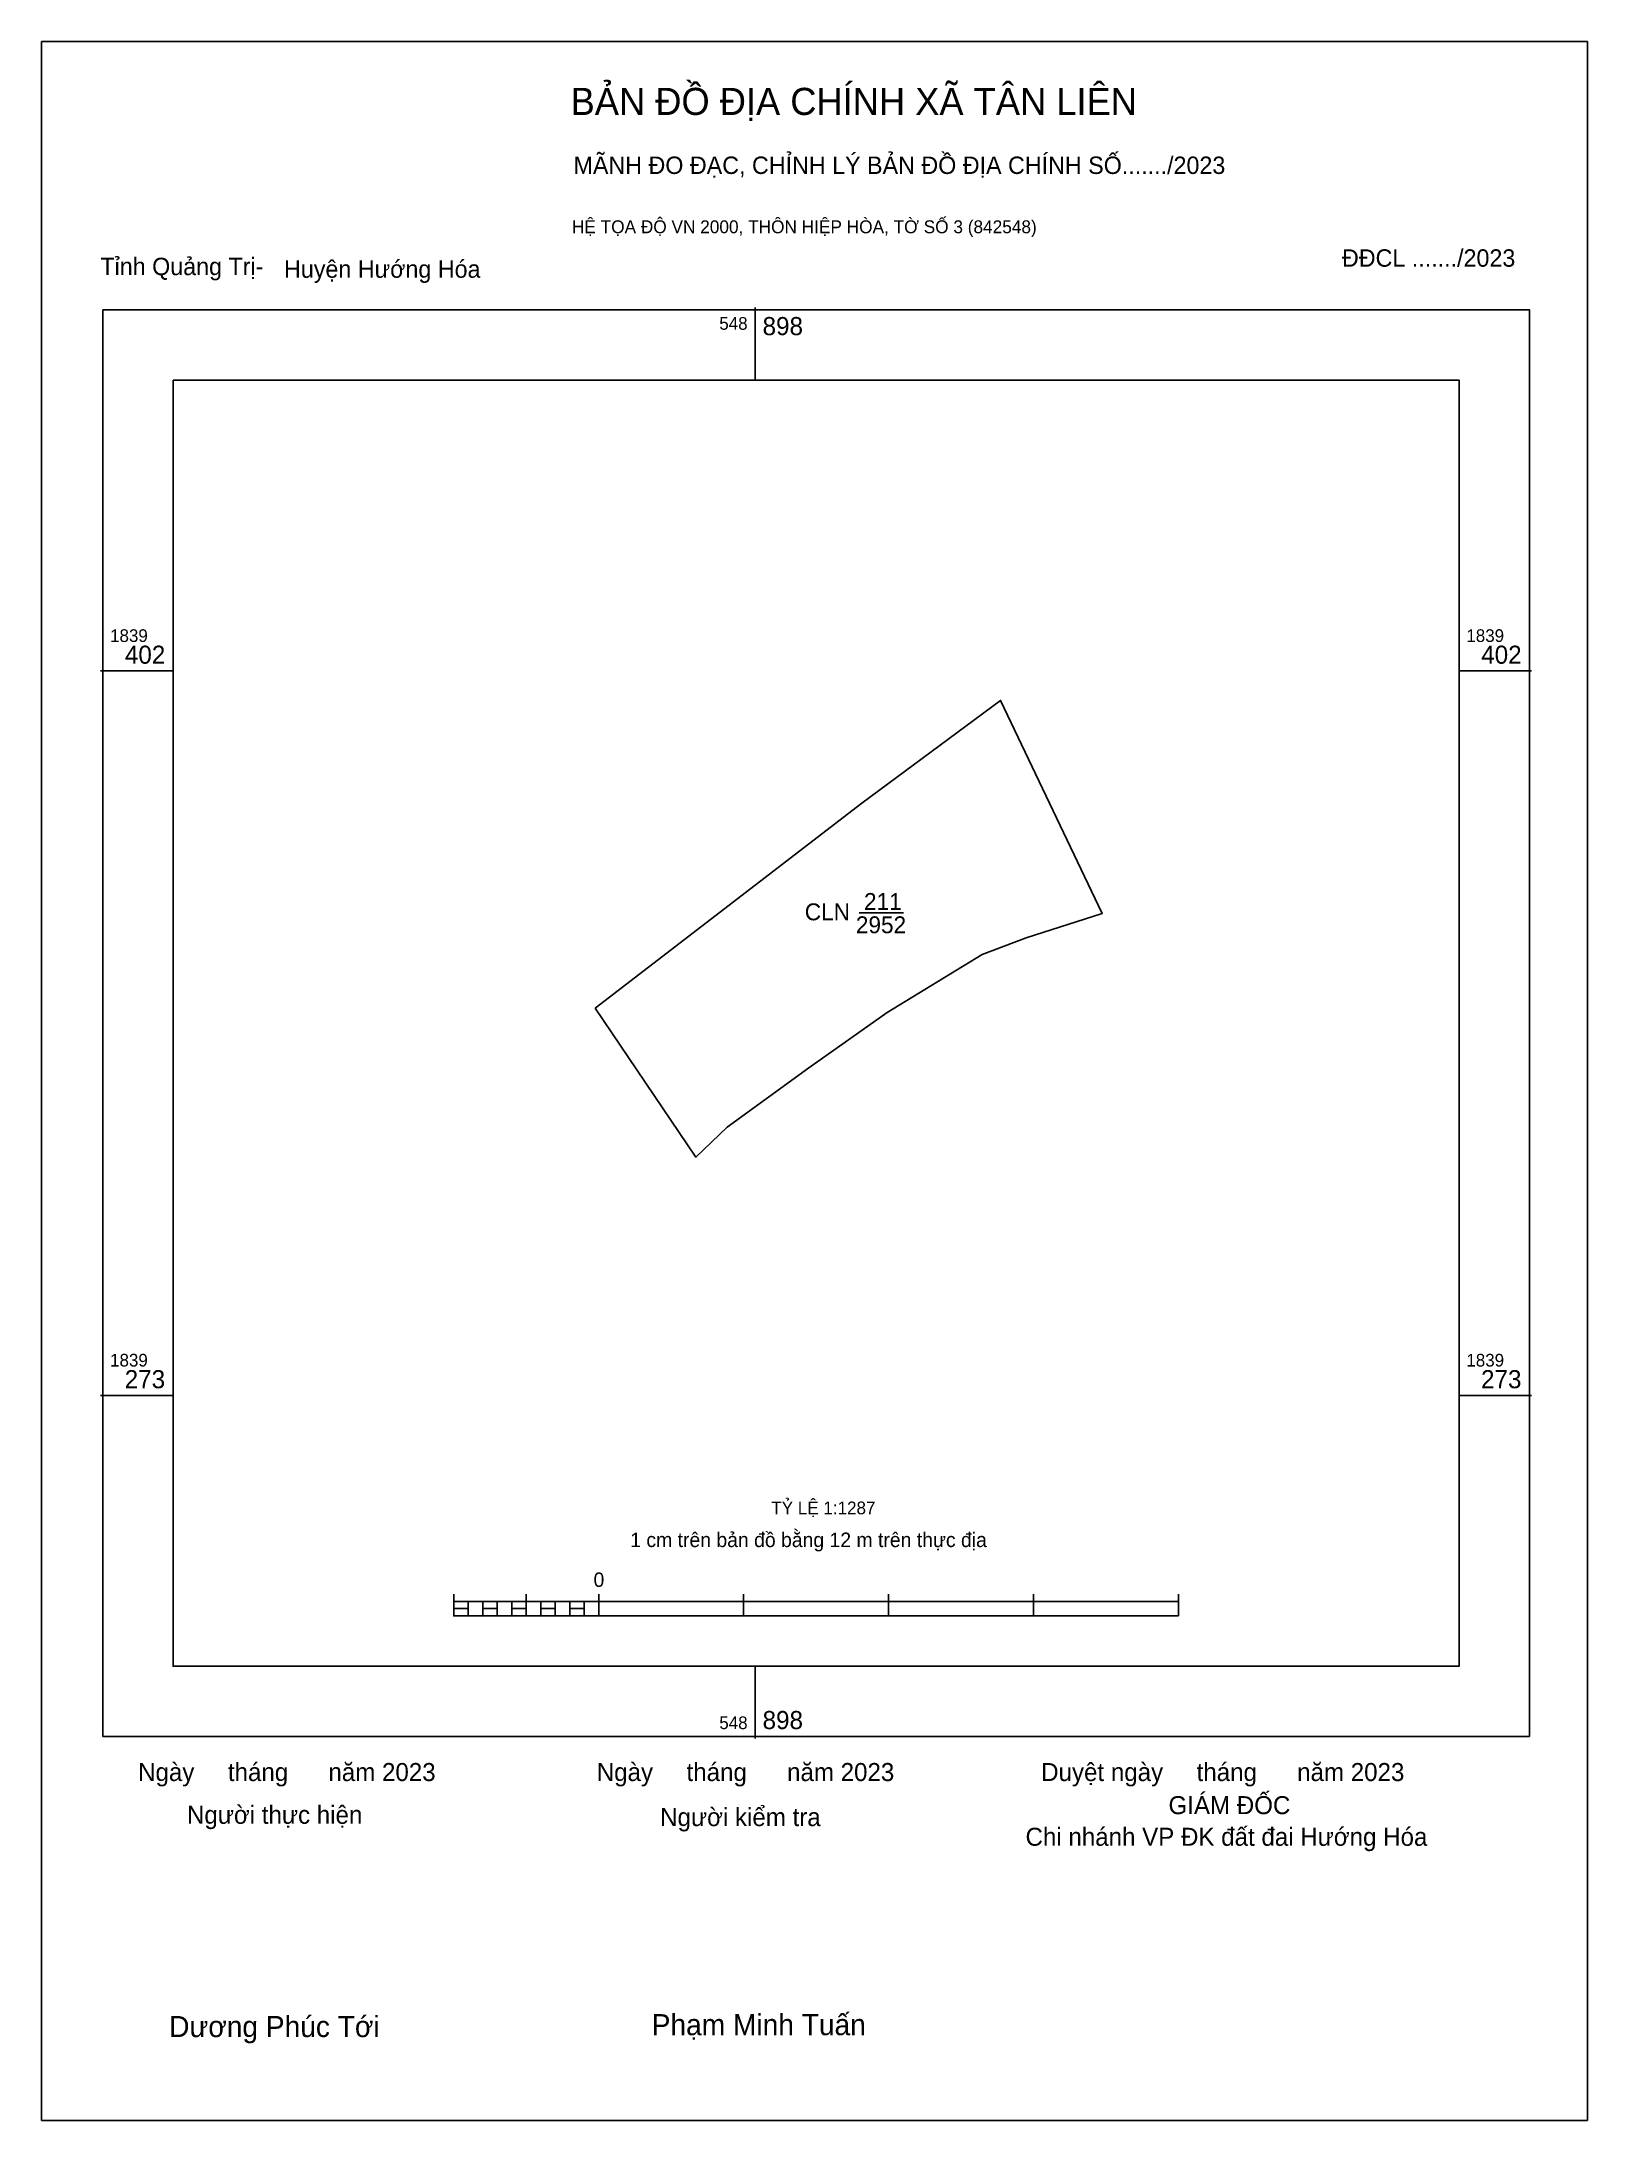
# Model space of a CAD drawing. Extents: x 548772 to 549046, y 1839145 to 1839514.
import ezdxf

# ---------------------------------------------------------------- set-up
doc = ezdxf.new("R2010")
doc.units = 0
for name, color, linetype in [('Level 10', 7, 'Continuous'), ('Level 13', 7, 'Continuous'), ('Level 15', 7, 'Continuous'), ('Level 6', 7, 'Continuous'), ('Level 62', 7, 'Continuous'), ('Level 63', 7, 'Continuous'), ('Level 8', 7, 'Continuous'), ('Level 9', 7, 'Continuous')]:
    doc.layers.add(name, color=color, linetype=linetype)

msp = doc.modelspace()

# ---------------------------------------------------------------- linework, layer by layer
at = {"layer": 'Level 10'}
msp.add_lwpolyline([(548870.16, 1839342.64), (548917.54, 1839379.05), (548942.21, 1839397.33), (548960.27, 1839359.47), (548946.77, 1839355.14), (548938.96, 1839352.2), (548922.03, 1839341.88), (548908.15, 1839332.02), (548893.63, 1839321.53), (548888.09, 1839316.16)], close=True, dxfattribs=at)
at = {"layer": 'Level 15'}
msp.add_lwpolyline([(548771.82, 1839514.38), (549046.47, 1839514.38), (549046.47, 1839145.04), (548771.82, 1839145.04)], close=True, dxfattribs=at)
at = {"layer": 'Level 62'}
msp.add_lwpolyline([(548795.17, 1839454.25), (549023.68, 1839454.25), (549023.68, 1839225.74), (548795.17, 1839225.74)], close=True, dxfattribs=at)
at = {"layer": 'Level 63'}
for p, q in [((548898.63, 1839467.13), (548898.63, 1839454.25)), ((548782.3, 1839402.56), (548795.17, 1839402.56)), ((549023.68, 1839402.56), (549036.55, 1839402.56)), ((548782.3, 1839273.83), (548795.17, 1839273.83)), ((549023.68, 1839273.83), (549036.55, 1839273.83)), ((548845.06, 1839238.53), (548845.06, 1839234.67)), ((548857.93, 1839238.53), (548857.93, 1839234.67)), ((548870.8, 1839238.53), (548870.8, 1839234.67)), ((548896.55, 1839238.53), (548896.55, 1839234.67)), ((548922.3, 1839238.53), (548922.3, 1839234.67)), ((548948.04, 1839238.53), (548948.04, 1839234.67)), ((548973.79, 1839238.53), (548973.79, 1839234.67)), ((548845.06, 1839237.24), (548973.79, 1839237.24)), ((548845.06, 1839234.67), (548973.79, 1839234.67)), ((548847.63, 1839237.24), (548847.63, 1839234.67)), ((548850.21, 1839237.24), (548850.21, 1839234.67)), ((548852.78, 1839237.24), (548852.78, 1839234.67)), ((548855.36, 1839237.24), (548855.36, 1839234.67)), ((548857.93, 1839237.24), (548857.93, 1839234.67)), ((548860.51, 1839237.24), (548860.51, 1839234.67)), ((548863.08, 1839237.24), (548863.08, 1839234.67)), ((548865.66, 1839237.24), (548865.66, 1839234.67)), ((548868.23, 1839237.24), (548868.23, 1839234.67)), ((548870.8, 1839237.24), (548870.8, 1839234.67)), ((548898.63, 1839225.74), (548898.63, 1839212.87))]:
    msp.add_line(p, q, dxfattribs=at)
for points in [[(548782.7, 1839466.72), (549036.15, 1839466.72), (549036.15, 1839213.27), (548782.7, 1839213.27)], [(548845.06, 1839235.96), (548847.63, 1839235.96), (548847.63, 1839234.67), (548845.06, 1839234.67)], [(548845.06, 1839235.96), (548847.63, 1839235.96), (548847.63, 1839234.67), (548845.06, 1839234.67)], [(548850.21, 1839235.96), (548852.78, 1839235.96), (548852.78, 1839234.67), (548850.21, 1839234.67)], [(548855.36, 1839235.96), (548857.93, 1839235.96), (548857.93, 1839234.67), (548855.36, 1839234.67)], [(548860.51, 1839235.96), (548863.08, 1839235.96), (548863.08, 1839234.67), (548860.51, 1839234.67)], [(548865.66, 1839235.96), (548868.23, 1839235.96), (548868.23, 1839234.67), (548865.66, 1839234.67)]]:
    msp.add_lwpolyline(points, close=True, dxfattribs=at)
at = {"layer": 'Level 8'}
msp.add_line((548917.09, 1839359.57), (548924.95, 1839359.57), dxfattribs=at)

# ---------------------------------------------------------------- texts
at = {"layer": 'Level 13'}
for s, p in [('CLN', (548907.42, 1839358.26)), ('211', (548917.94, 1839360.1)), ('2952', (548916.5, 1839355.96))]:
    msp.add_text(s, height=3, dxfattribs=at).set_placement(p)
at = {"layer": 'Level 6'}
msp.add_text('TỶ LỆ 1:1287', height=2.2629, dxfattribs=at).set_placement((548901.47, 1839252.73))
at = {"layer": 'Level 63'}
for s, height, p in [('BẢN ĐỒ ĐỊA CHÍNH XÃ TÂN LIÊN', 4.8192, (548865.81, 1839501.34)), ('MÃNH ĐO ĐẠC, CHỈNH LÝ BẢN ĐỒ ĐỊA CHÍNH SỐ......./2023', 3.0923, (548866.33, 1839490.86)), ('HỆ TỌA ĐỘ VN 2000, THÔN HIỆP HÒA, TỜ SỐ 3 (842548)', 2.2891, (548866.05, 1839480.33)), ('548', 2.253, (548892.23, 1839463.18)), ('898', 3.218, (548899.92, 1839462.22)), ('1839', 2.253, (548783.99, 1839407.71)), ('1839', 2.253, (549024.96, 1839407.71)), ('402', 3.218, (548786.62, 1839403.84)), ('402', 3.218, (549027.6, 1839403.84)), ('1839', 2.253, (548783.99, 1839278.98)), ('1839', 2.253, (549024.96, 1839278.98)), ('273', 3.218, (548786.59, 1839275.12)), ('273', 3.218, (549027.57, 1839275.12)), ('1 cm trên bản đồ bằng 12 m trên thực địa', 2.5746, (548876.41, 1839246.9)), ('0', 2.57, (548869.89, 1839239.82)), ('548', 2.253, (548892.23, 1839214.56)), ('898', 3.218, (548899.92, 1839214.56)), ('Ngày     tháng      năm 2023', 3.2032, (548788.97, 1839205.33)), ('Ngày     tháng      năm 2023', 3.2032, (548870.46, 1839205.33)), ('Duyệt ngày     tháng      năm 2023', 3.2032, (548949.42, 1839205.33)), ('Người thực hiện', 3.2032, (548797.65, 1839197.74)), ('Người kiểm tra', 3.2032, (548881.72, 1839197.33)), ('GIÁM ĐỐC', 3.203, (548972.04, 1839199.45)), ('Chi nhánh VP ĐK đất đai Hướng Hóa', 3.2032, (548946.64, 1839193.83)), ('Phạm Minh Tuấn', 3.7362, (548880.22, 1839160.18)), ('Dương Phúc Tới', 3.7362, (548794.49, 1839159.85))]:
    msp.add_text(s, height=height, dxfattribs=at).set_placement(p)
at = {"layer": 'Level 9'}
for s, p in [('Tỉnh Quảng Trị-', (548782.27, 1839472.88)), ('Huyện Hướng Hóa', (548814.9, 1839472.42)), ('ĐĐCL ......./2023', (549002.86, 1839474.38))]:
    msp.add_text(s, height=3.0923, dxfattribs=at).set_placement(p)

doc.saveas('drawing.dxf')
